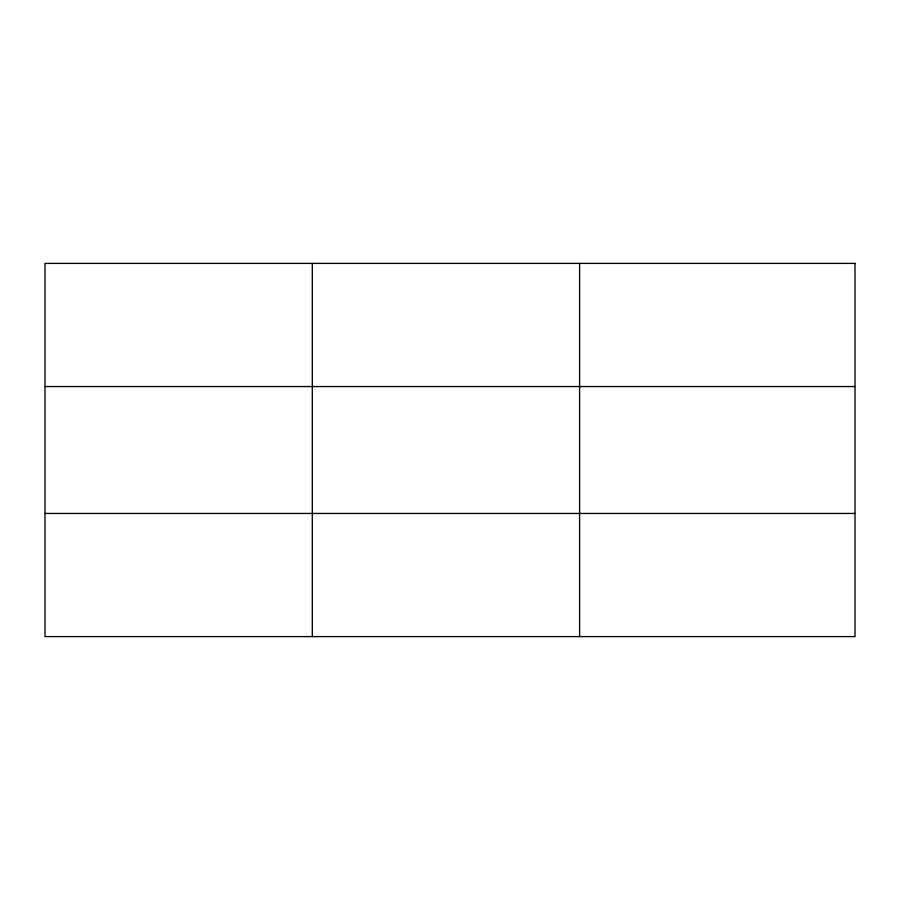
<?xml version="1.0" encoding="UTF-8"?>
<svg xmlns="http://www.w3.org/2000/svg" width="900" height="900" viewBox="0 0 900 900"><rect width="100%" height="100%" fill="white"/><g stroke="black" fill="none" stroke-linecap="round" stroke-linejoin="round"><path stroke-width="1.35" d="M312.3 636.604L312.3 263.396M579.6 636.604L579.6 263.396M45 386.55L855 386.55M45 513.45L855 513.45M855 263.396L855 636.604L45 636.604L45 263.396L855 263.396"/></g></svg>
